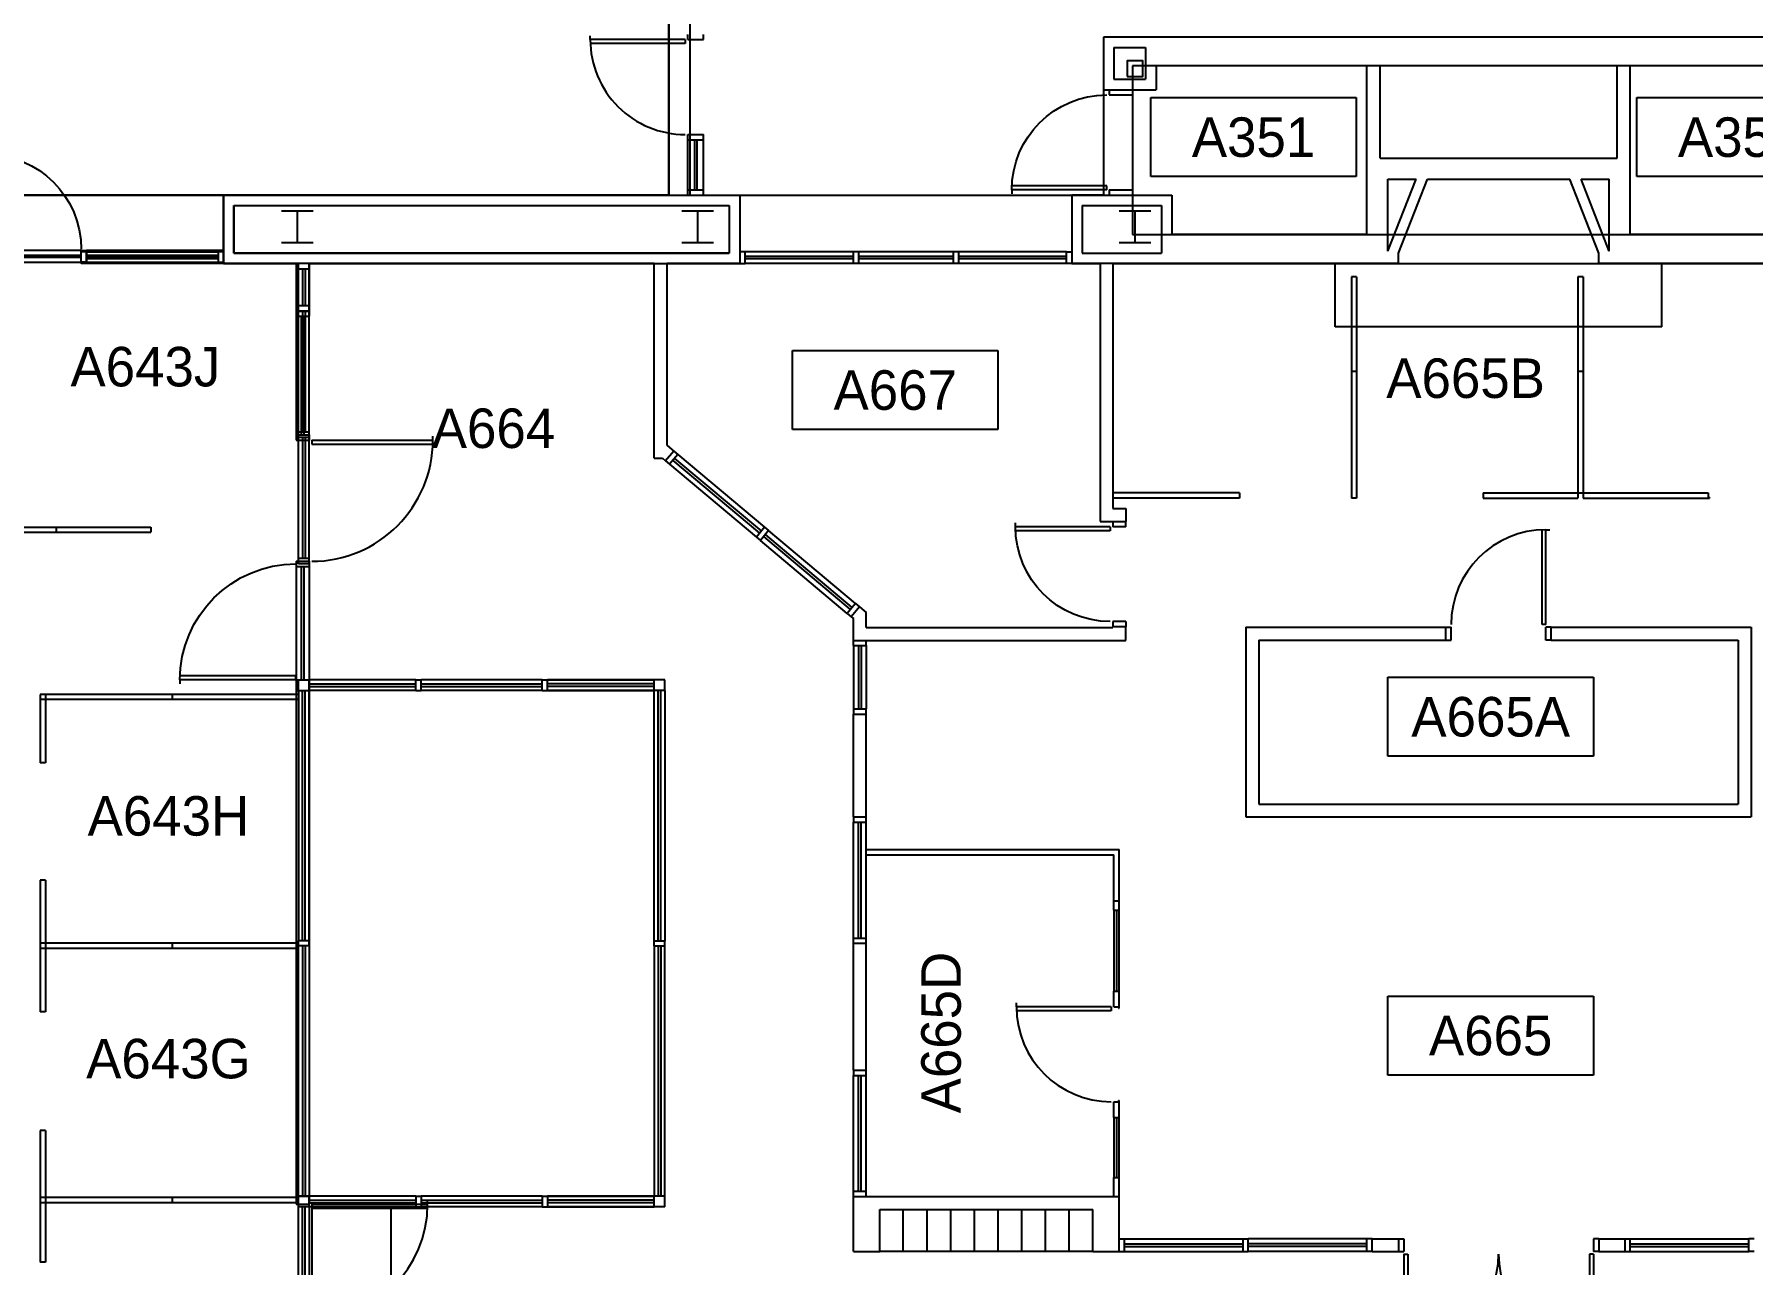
# Model space of a CAD drawing. Header units: inches. Extents: x -219 to 4035, y -10 to 4981.
# Drawn here: x 1392 to 2044, y 869 to 1335 of the extents above; entities that cross this region are included whole.
import ezdxf
from ezdxf.enums import TextEntityAlignment as Align

# ---------------------------------------------------------------- set-up
doc = ezdxf.new("R2010")
doc.units = ezdxf.units.IN
doc.header["$LTSCALE"] = 48
doc.header["$MEASUREMENT"] = 0
doc.layers.get('0').update_dxf_attribs({"color": 13, "linetype": 'CONTINUOUS'})
for name, color, linetype in [('F3-BLDG1', 7, 'CONTINUOUS'), ('F3-BLDG3', 161, 'CONTINUOUS'), ('F3-BLDG4', 2, 'CONTINUOUS'), ('F3-DOOR1', 3, 'CONTINUOUS'), ('F3-DOORJMB', 32, 'CONTINUOUS'), ('F3-RMNOS', 3, 'CONTINUOUS'), ('F3-STCOLUMN', 12, 'CONTINUOUS'), ('F3-WINDOW1', 1, 'CONTINUOUS'), ('F3-WINDOW2', 4, 'CONTINUOUS'), ('F4-BLDG3', 161, 'CONTINUOUS'), ('F5-BLDG3', 161, 'CONTINUOUS'), ('F6-BLDG1', 7, 'CONTINUOUS'), ('F6-BLDG3', 161, 'CONTINUOUS'), ('F6-BLDG4', 2, 'CONTINUOUS'), ('f6-casework1', 4, 'CONTINUOUS'), ('F6-DOOR1', 3, 'CONTINUOUS'), ('F6-DOORJMB', 32, 'CONTINUOUS'), ('F6-RMNOS', 3, 'CONTINUOUS'), ('F6-STCOLUMN', 12, 'CONTINUOUS'), ('F6-WINDOW1', 1, 'CONTINUOUS'), ('F6-WINDOW2', 4, 'CONTINUOUS')]:
    doc.layers.add(name, color=color, linetype=linetype)
doc.styles.add('ORIG-RMNOS', font='noting.shx')
doc.styles.add('RMNOS', font='noting.shx')

# ---------------------------------------------------------------- blocks, each defined once
blk = doc.blocks.new('ADR-36R')
for p, q in [((-1.5, 1), (-1.5, 36.97)), ((0, 1), (0, 37)), ((0, 37), (1.5, 37)), ((0, 1), (-1.5, 1))]:
    blk.add_line(p, q)
blk.add_arc((0, 1), 36, 90, 180)
blk = doc.blocks.new('ADR-44L')
for p, q in [((0, 45), (-1.5, 45)), ((0, 1), (0, 45)), ((1.5, 1), (1.5, 44.97)), ((0, 1), (1.5, 1))]:
    blk.add_line(p, q)
blk.add_arc((0, 1), 44, 0, 90)
blk = doc.blocks.new('ADR-46L')
for p, q in [((0, 47), (-1.5, 47)), ((0, 1), (0, 47)), ((1.5, 1), (1.5, 46.98)), ((0, 1), (1.5, 1))]:
    blk.add_line(p, q)
blk.add_arc((0, 1), 46, 0, 90)
blk = doc.blocks.new('ADR-36DL')
for p, q in [((0, 37), (-1.5, 37)), ((0, 1), (0, 37)), ((1.5, 1), (1.5, 36.97)), ((70.5, 1), (70.5, 36.97)), ((72, 1), (72, 37)), ((72, 37), (73.5, 37)), ((0, 1), (1.5, 1)), ((72, 1), (70.5, 1))]:
    blk.add_line(p, q)
for centre, start, end in [((0, 1), 0, 90), ((72, 1), 90, 180)]:
    blk.add_arc(centre, 36, start, end)
blk = doc.blocks.new('ADR-36L')
for p, q in [((0, 37), (-1.5, 37)), ((0, 1), (0, 37)), ((1.5, 1), (1.5, 36.97)), ((0, 1), (1.5, 1))]:
    blk.add_line(p, q)
blk.add_arc((0, 1), 36, 0, 90)
blk = doc.blocks.new('ADR-44R')
for p, q in [((-1.5, 1), (-1.5, 44.97)), ((0, 1), (0, 45)), ((0, 45), (1.5, 45)), ((0, 1), (-1.5, 1))]:
    blk.add_line(p, q)
blk.add_arc((0, 1), 44, 90, 180)
blk = doc.blocks.new('rmnos')
at = {"color": 11}
for p, q in [((-0.40625, 0.15625), (0.40625, 0.15625)), ((-0.40625, -0.15625), (-0.40625, 0.15625)), ((0.40625, 0.15625), (0.40625, -0.15625)), ((0.40625, -0.15625), (-0.40625, -0.15625))]:
    blk.add_line(p, q, dxfattribs=at)
at = {"color": 9, "style": 'ORIG-RMNOS'}
blk.add_attdef('ROOM', text='', height=0.15625, dxfattribs=at).set_placement((0, 0), align=Align.MIDDLE)
blk = doc.blocks.new('RMNOS-1')
at = {"color": 9, "style": 'RMNOS'}
blk.add_attdef('ROOM', text='', height=0.1562, dxfattribs=at).set_placement((0, 0), align=Align.MIDDLE)

msp = doc.modelspace()

# ---------------------------------------------------------------- linework, layer by layer
at = {"layer": 'F3-BLDG1'}
for p, q in [((2098, 1334.5), (1798, 1334.5)), ((1798, 1334.5), (1798, 1314.5)), ((1898, 1323.5), (1818, 1323.5)), ((1818, 1323.5), (1818, 1314.5)), ((1898, 1259.5), (1898, 1323.5)), ((1998, 1259.5), (1998, 1323.5)), ((2078, 1323.5), (1998, 1323.5)), ((1798, 1314.5), (1818, 1314.5)), ((1910, 1252.5), (1921, 1280.5)), ((1921, 1280.5), (1975, 1280.5)), ((1986, 1252.5), (1975, 1280.5)), ((1464, 1274.5), (1660, 1274.5)), ((1464, 1274.5), (1464, 1248.5)), ((1660, 1274.5), (1660, 1248.5)), ((1786, 1274.5), (1786, 1248.5)), ((1786, 1274.5), (1824, 1274.5)), ((1824, 1274.5), (1824, 1259.5)), ((1898, 1259.5), (1824, 1259.5)), ((2072, 1259.5), (1998, 1259.5)), ((1910, 1248.5), (1910, 1252.5)), ((1986, 1248.5), (1986, 1252.5)), ((1464, 1248.5), (1491.62, 1248.5)), ((1491.62, 1248.5), (1491.62, 1230.5)), ((1496.5, 1248.5), (1496.5, 1230.5)), ((1496.5, 1248.5), (1660, 1248.5)), ((1910, 1248.5), (1786, 1248.5)), ((2110, 1248.5), (1986, 1248.5)), ((1491.62, 1230.5), (1496.5, 1230.5)), ((1491.62, 1091.38), (1491.62, 894.5)), ((1491.62, 1086.5), (1496.5, 1086.5)), ((1496.5, 1086.5), (1496.5, 894.5)), ((1491.62, 894.5), (1496.5, 894.5))]:
    msp.add_line(p, q, dxfattribs=at)
at = {"layer": 'F3-BLDG3'}
for p, q in [((1802, 1330.5), (1814, 1330.5)), ((1802, 1330.5), (1802, 1318.5)), ((1814, 1330.5), (1814, 1318.5)), ((1802, 1318.5), (1814, 1318.5)), ((1903, 1288.5), (1903, 1323.5)), ((1993, 1323.5), (1903, 1323.5)), ((1993, 1288.5), (1993, 1323.5)), ((1903, 1288.5), (1993, 1288.5)), ((1906, 1280.5), (1916.7, 1280.5)), ((1906, 1253.26), (1906, 1280.5)), ((1906, 1253.26), (1916.7, 1280.5)), ((1990, 1253.26), (1979.3, 1280.5)), ((1979.3, 1280.5), (1990, 1280.5)), ((1990, 1253.26), (1990, 1280.5)), ((1468, 1270.5), (1656, 1270.5)), ((1468, 1270.5), (1468, 1252.5)), ((1656, 1270.5), (1656, 1252.5)), ((1790, 1270.5), (1820, 1270.5)), ((1790, 1270.5), (1790, 1252.5)), ((1820, 1270.5), (1820, 1252.5)), ((1468, 1252.5), (1656, 1252.5)), ((1790, 1252.5), (1820, 1252.5)), ((1886, 1224.5), (1886, 1248.5)), ((2010, 1224.5), (2010, 1248.5)), ((2010, 1224.5), (1886, 1224.5))]:
    msp.add_line(p, q, dxfattribs=at)
at = {"layer": 'F3-BLDG4'}
msp.add_line((1910, 1248.5), (1986, 1248.5), dxfattribs=at)
at = {"layer": 'F3-DOORJMB'}
for p, q in [((1800.25, 1314.5), (1800.25, 1312.5)), ((1800.25, 1312.5), (1809, 1312.5)), ((1809, 1314.5), (1809, 1312.5)), ((1800.25, 1276.5), (1809, 1276.5)), ((1800.25, 1276.5), (1800.25, 1274.5)), ((1809, 1276.5), (1809, 1274.5))]:
    msp.add_line(p, q, dxfattribs=at)
at = {"layer": 'F3-STCOLUMN'}
for p, q in [((1486, 1268.5), (1498, 1268.5)), ((1492, 1268.5), (1492, 1256.5)), ((1638, 1268.5), (1650, 1268.5)), ((1644, 1268.5), (1644, 1256.5)), ((1804, 1268.5), (1816, 1268.5)), ((1810, 1268.5), (1810, 1256.5)), ((1486, 1256.5), (1498, 1256.5)), ((1638, 1256.5), (1650, 1256.5)), ((1804, 1256.5), (1816, 1256.5))]:
    msp.add_line(p, q, dxfattribs=at)
msp.add_lwpolyline([(1807, 1319.5), (1813, 1319.5), (1813, 1325.5), (1807, 1325.5)], close=True, dxfattribs=at)
at = {"layer": 'F3-WINDOW1'}
for p, q in [((1640.25, 1276.5), (1640.25, 1295.5)), ((1642.75, 1295.5), (1642.75, 1276.5)), ((1643.75, 1295.5), (1643.75, 1276.5)), ((1646.25, 1276.5), (1646.25, 1295.5)), ((1412, 1253), (1462, 1253)), ((1462, 1251.25), (1412, 1251.25)), ((1462, 1250.25), (1412, 1250.25)), ((1462, 1248.5), (1412, 1248.5)), ((1491.62, 1228.5), (1491.62, 1183.5)), ((1493.56, 1228.5), (1493.56, 1183.5)), ((1494.56, 1228.5), (1494.56, 1183.5)), ((1496.5, 1183.5), (1496.5, 1228.5)), ((1491.62, 1133.5), (1491.62, 1091.38)), ((1493.56, 1133.5), (1493.56, 1090.5)), ((1494.56, 1133.5), (1494.56, 1090.5)), ((1496.5, 1133.5), (1496.5, 1090.5))]:
    msp.add_line(p, q, dxfattribs=at)
at = {"layer": 'F3-WINDOW2'}
for p, q in [((1640.25, 1333.5), (1640.25, 1335.5)), ((1640.25, 1333.5), (1646.25, 1333.5)), ((1646.25, 1333.5), (1646.25, 1335.5)), ((1640.25, 1297.5), (1646.25, 1297.5)), ((1640.25, 1295.5), (1640.25, 1297.5)), ((1640.25, 1295.5), (1646.25, 1295.5)), ((1646.25, 1295.5), (1646.25, 1297.5)), ((1640.25, 1274.5), (1640.25, 1276.5)), ((1640.25, 1276.5), (1646.25, 1276.5)), ((1646.25, 1274.5), (1646.25, 1276.5)), ((1410, 1248.5), (1410, 1253)), ((1412, 1253), (1410, 1253)), ((1412, 1248.5), (1412, 1253)), ((1464, 1253), (1462, 1253)), ((1462, 1253), (1462, 1248.5)), ((1412, 1248.5), (1410, 1248.5)), ((1464, 1248.5), (1462, 1248.5)), ((1491.62, 1230.5), (1491.62, 1228.5)), ((1491.62, 1228.5), (1496.5, 1228.5)), ((1496.5, 1230.5), (1496.5, 1228.5)), ((1491.62, 1183.5), (1496.5, 1183.5)), ((1491.62, 1183.5), (1491.62, 1181.5)), ((1491.62, 1181.5), (1496.5, 1181.5)), ((1496.5, 1183.5), (1496.5, 1181.5)), ((1491.62, 1135.5), (1496.5, 1135.5)), ((1491.62, 1135.5), (1491.62, 1133.5)), ((1496.5, 1135.5), (1496.5, 1133.5)), ((1491.62, 1133.5), (1496.5, 1133.5)), ((1491.62, 1090.5), (1496.5, 1090.5)), ((1496.5, 1090.5), (1496.5, 1086.5)), ((1491.62, 894.5), (1491.62, 891.5)), ((1496.5, 894.5), (1496.5, 891.5)), ((1491.62, 891.5), (1496.5, 891.5))]:
    msp.add_line(p, q, dxfattribs=at)
at = {"layer": 'F4-BLDG3'}
msp.add_lwpolyline([(1633, 2234.5), (1633, 1274.5), (936, 1274.5)], dxfattribs=at)
at = {"layer": 'F5-BLDG3'}
msp.add_lwpolyline([(936, 1274.5), (1633, 1274.5), (1633, 2234.5)], dxfattribs=at)
at = {"layer": 'F6-BLDG1'}
for p, q in [((1798, 1334.5), (1798, 1274.5)), ((2098, 1334.5), (1798, 1334.5)), ((1464, 1248.5), (1464, 1274.5)), ((1464, 1274.5), (1660, 1274.5)), ((1660, 1274.5), (1660, 1248.5)), ((1798, 1274.5), (1786, 1274.5)), ((1786, 1274.5), (1786, 1248.5)), ((1627.5, 1248.5), (1464, 1248.5)), ((1627.5, 1174.62), (1627.5, 1248.5)), ((1660, 1248.5), (1632.38, 1248.5)), ((1632.38, 1179.5), (1632.38, 1248.5)), ((1786, 1248.5), (1796.75, 1248.5)), ((1796.75, 1248.5), (1796.75, 1150.62)), ((1801.62, 1248.5), (1801.62, 1155.5)), ((1801.62, 1248.5), (2094.37, 1248.5)), ((1627.5, 1174.62), (1630.6, 1174.62)), ((1630.6, 1174.62), (1631.82, 1173.61)), ((1634.95, 1177.34), (1631.82, 1173.61)), ((1632.38, 1179.5), (1634.95, 1177.34)), ((1942.12, 1161.5), (1942.12, 1159.5)), ((1801.62, 1155.5), (1806.5, 1155.5)), ((1806.5, 1155.5), (1806.5, 1150.62)), ((1796.75, 1150.62), (1806.5, 1150.62)), ((1705.43, 1118.2), (1702.29, 1114.47)), ((1705.43, 1118.2), (1708, 1116.04)), ((1708, 1110.37), (1708, 1116.04)), ((1702.29, 1114.47), (1703.12, 1113.77)), ((1703.12, 1105.5), (1703.12, 1113.77)), ((1708, 1110.37), (1801.62, 1110.37)), ((1806.5, 1110.62), (1801.62, 1110.62)), ((1801.62, 1110.37), (1801.62, 1110.62)), ((1806.5, 1105.5), (1806.5, 1110.62)), ((1852.12, 1110.5), (1928, 1110.5)), ((1852.12, 1110.5), (1852.12, 1038.5)), ((1928, 1105.62), (1928, 1110.5)), ((1968, 1105.62), (1968, 1110.5)), ((1968, 1110.5), (2043.87, 1110.5)), ((2043.87, 1110.5), (2043.87, 1038.5)), ((1703.12, 1105.5), (1806.5, 1105.5)), ((1857, 1105.62), (1928, 1105.62)), ((1857, 1105.62), (1857, 1043.38)), ((1968, 1105.62), (2039, 1105.62)), ((2039, 1105.62), (2039, 1043.38)), ((1703.12, 1038.5), (1703.12, 1077.5)), ((1703.12, 1077.5), (1708, 1077.5)), ((1708, 1038.5), (1708, 1077.5)), ((1852.12, 1038.5), (2043.87, 1038.5)), ((1857, 1043.38), (2039, 1043.38)), ((1703.12, 942.37), (1703.12, 990.5)), ((1703.12, 990.5), (1708, 990.5)), ((1708, 942.37), (1708, 990.5)), ((1703.12, 942.37), (1708, 942.37)), ((1703.12, 894.37), (1804, 894.37)), ((1703.12, 873.5), (1703.12, 894.37)), ((1804, 873.5), (1804, 894.37)), ((1713.12, 889.5), (1794, 889.5)), ((1713.12, 873.5), (1713.12, 889.5)), ((1794, 873.5), (1794, 889.5)), ((1900, 873.5), (1900, 878.38)), ((1900, 878.38), (1910, 878.38)), ((1910, 878.38), (1910, 873.5)), ((1986, 878.38), (1986, 873.5)), ((1986, 878.38), (1996, 878.38)), ((1996, 873.5), (1996, 878.38)), ((1703.12, 873.5), (1713.12, 873.5)), ((1794, 873.5), (1804, 873.5)), ((1900, 873.5), (1910, 873.5)), ((1986, 873.5), (1996, 873.5))]:
    msp.add_line(p, q, dxfattribs=at)
at = {"layer": 'F6-BLDG3'}
for p, q in [((1633, 2234.5), (1633, 1274.5)), ((1641, 2234.5), (1641, 1274.5)), ((2087, 1323.5), (1809, 1323.5)), ((1809, 1323.5), (1809, 1259.5)), ((1468, 1252.5), (1468, 1270.5)), ((1468, 1270.5), (1656, 1270.5)), ((1656, 1270.5), (1656, 1252.5)), ((1809, 1259.5), (2087, 1259.5)), ((1656, 1252.5), (1468, 1252.5)), ((1892.12, 1243.5), (1892.12, 1159.5)), ((1894.12, 1243.5), (1892.12, 1243.5)), ((1894.12, 1243.5), (1894.12, 1159.5)), ((1978.12, 1243.5), (1978.12, 1159.5)), ((1980.12, 1243.5), (1978.12, 1243.5)), ((1980.12, 1243.5), (1980.12, 1159.5)), ((1894.12, 1207.5), (1892.12, 1207.5)), ((1980.12, 1207.5), (1978.12, 1207.5)), ((1849.62, 1161.5), (1801.62, 1161.5)), ((1849.62, 1161.5), (1849.62, 1159.5)), ((1942.12, 1161.5), (2027.62, 1161.5)), ((2027.62, 1161.5), (2027.62, 1159.75)), ((1849.62, 1159.5), (1801.62, 1159.5)), ((1894.12, 1159.5), (1892.12, 1159.5)), ((1942.12, 1159.5), (1978.12, 1159.5)), ((1980.12, 1159.5), (2028.12, 1159.5)), ((2028.12, 1159.75), (2027.62, 1159.75)), ((2028.12, 1159.75), (2028.12, 1159.5)), ((1370.5, 1148.5), (1436.5, 1148.5)), ((1400.5, 1148.5), (1400.5, 1146.5)), ((1436.5, 1148.5), (1436.5, 1146.5)), ((1370.5, 1146.5), (1436.5, 1146.5)), ((1394.5, 1085), (1394.5, 1059)), ((1492.5, 1085), (1394.5, 1085)), ((1492.5, 1083), (1394.5, 1083)), ((1396.5, 1085), (1396.5, 1059)), ((1444.5, 1085), (1444.5, 1083)), ((1396.5, 1059), (1394.5, 1059)), ((1703.12, 1038.5), (1708, 1038.5)), ((1708, 1026.12), (1804, 1026.12)), ((1708, 1024.12), (1802, 1024.12)), ((1802, 1003.12), (1802, 1024.12)), ((1804, 1003.12), (1804, 1026.12)), ((1396.5, 1014.5), (1394.5, 1014.5)), ((1394.5, 1014.5), (1394.5, 964.5)), ((1396.5, 1014.5), (1396.5, 964.5)), ((1802, 1006.62), (1804, 1006.62)), ((1802, 1003.12), (1804, 1003.12)), ((1492.5, 990.5), (1394.5, 990.5)), ((1492.5, 988.5), (1394.5, 988.5)), ((1444.5, 990.5), (1444.5, 988.5)), ((1802, 972.37), (1804, 972.37)), ((1802, 966.37), (1802, 972.37)), ((1804, 965.87), (1804, 972.37)), ((1802, 966.37), (1803.75, 966.37)), ((1803.75, 966.37), (1803.75, 965.87)), ((1803.75, 965.87), (1804, 965.87)), ((1396.5, 964.5), (1394.5, 964.5)), ((1802, 924.37), (1802, 930.37)), ((1802, 930.37), (1803.75, 930.37)), ((1803.75, 930.87), (1804, 930.87)), ((1803.75, 930.87), (1803.75, 930.37)), ((1804, 924.37), (1804, 930.87)), ((1802, 924.37), (1804, 924.37)), ((1396.5, 919.5), (1394.5, 919.5)), ((1394.5, 919.5), (1394.5, 869.5)), ((1396.5, 919.5), (1396.5, 869.5)), ((1802, 901.62), (1804, 901.62)), ((1802, 894.37), (1802, 901.62)), ((1804, 894.37), (1804, 901.62)), ((1492.5, 894), (1394.5, 894)), ((1444.5, 894), (1444.5, 892)), ((1492.5, 892), (1394.5, 892)), ((1396.5, 869.5), (1394.5, 869.5))]:
    msp.add_line(p, q, dxfattribs=at)
at = {"layer": 'F6-BLDG4'}
for p, q in [((1464, 1274.5), (1320, 1274.5)), ((1660, 1274.5), (1786, 1274.5)), ((1722.06, 873.5), (1722.06, 889.5)), ((1731.06, 873.5), (1731.06, 889.5)), ((1740.06, 873.5), (1740.06, 889.5)), ((1749.06, 873.5), (1749.06, 889.5)), ((1758.06, 873.5), (1758.06, 889.5)), ((1767.06, 873.5), (1767.06, 889.5)), ((1776.06, 873.5), (1776.06, 889.5)), ((1785.06, 873.5), (1785.06, 889.5)), ((1794, 873.5), (1713.12, 873.5))]:
    msp.add_line(p, q, dxfattribs=at)
at = {"layer": 'f6-casework1'}
for p, q in [((1497.5, 890.5), (1497.5, 706.5)), ((1497.5, 890.5), (1527.5, 890.5)), ((1527.5, 890.5), (1527.5, 706.5))]:
    msp.add_line(p, q, dxfattribs=at)
at = {"layer": 'F6-DOORJMB'}
for p, q in [((1928, 1110.5), (1930, 1110.5)), ((1930, 1105.62), (1930, 1110.5)), ((1966, 1105.62), (1966, 1110.5)), ((1968, 1110.5), (1966, 1110.5)), ((1928, 1105.62), (1930, 1105.62)), ((1968, 1105.62), (1966, 1105.62)), ((1910, 878.38), (1912, 878.38)), ((1912, 878.38), (1912, 873.5)), ((1984, 878.38), (1984, 873.5)), ((1986, 878.38), (1984, 878.38)), ((1910, 873.5), (1912, 873.5)), ((1986, 873.5), (1984, 873.5))]:
    msp.add_line(p, q, dxfattribs=at)
at = {"layer": 'F6-STCOLUMN'}
for p, q in [((1486, 1268.5), (1498, 1268.5)), ((1492, 1268.5), (1492, 1256.5)), ((1638, 1268.5), (1650, 1268.5)), ((1644, 1268.5), (1644, 1256.5)), ((1804, 1268.5), (1816, 1268.5)), ((1810, 1268.5), (1810, 1256.5)), ((1486, 1256.5), (1498, 1256.5)), ((1638, 1256.5), (1650, 1256.5)), ((1804, 1256.5), (1816, 1256.5))]:
    msp.add_line(p, q, dxfattribs=at)
msp.add_lwpolyline([(1807, 1319.5), (1813, 1319.5), (1813, 1325.5), (1807, 1325.5)], close=True, dxfattribs=at)
at = {"layer": 'F6-WINDOW1'}
for p, q in [((1410, 1253.5), (1374, 1253.5)), ((1462, 1253.5), (1412, 1253.5)), ((1703, 1253), (1662, 1253)), ((1741, 1253), (1705, 1253)), ((1784, 1253), (1743, 1253)), ((1374, 1251.75), (1410, 1251.75)), ((1410, 1250.75), (1374, 1250.75)), ((1374, 1249), (1410, 1249)), ((1412, 1251.75), (1462, 1251.75)), ((1462, 1250.75), (1412, 1250.75)), ((1412, 1249), (1462, 1249)), ((1492.5, 1232.5), (1492.5, 1246.5)), ((1494, 1246.5), (1494, 1232.5)), ((1495, 1246.5), (1495, 1232.5)), ((1496.5, 1232.5), (1496.5, 1246.5)), ((1703, 1251.25), (1662, 1251.25)), ((1703, 1250.25), (1662, 1250.25)), ((1703, 1248.5), (1662, 1248.5)), ((1741, 1251.25), (1705, 1251.25)), ((1741, 1250.25), (1705, 1250.25)), ((1741, 1248.5), (1705, 1248.5)), ((1784, 1251.25), (1743, 1251.25)), ((1784, 1250.25), (1743, 1250.25)), ((1784, 1248.5), (1743, 1248.5)), ((1492.5, 1184.5), (1492.5, 1230.5)), ((1494, 1230.5), (1494, 1184.5)), ((1495, 1230.5), (1495, 1184.5)), ((1496.5, 1184.5), (1496.5, 1230.5)), ((1492.5, 1136.5), (1492.5, 1182.5)), ((1494, 1182.5), (1494, 1136.5)), ((1495, 1182.5), (1495, 1136.5)), ((1496.5, 1136.5), (1496.5, 1182.5)), ((1635.24, 1174.57), (1668.18, 1146.93)), ((1636.48, 1176.05), (1669.42, 1148.41)), ((1633.35, 1172.32), (1666.29, 1144.68)), ((1634.59, 1173.8), (1667.53, 1146.16)), ((1700.76, 1115.75), (1667.82, 1143.39)), ((1702.01, 1117.24), (1669.07, 1144.88)), ((1702.65, 1118), (1669.71, 1145.64)), ((1703.89, 1119.49), (1670.95, 1147.13)), ((1703.12, 1103.5), (1703.12, 1079.5)), ((1705.06, 1103.5), (1705.06, 1079.5)), ((1706.06, 1103.5), (1706.06, 1079.5)), ((1708, 1103.5), (1708, 1079.5)), ((1537, 1090.5), (1496.5, 1090.5)), ((1585, 1090.5), (1539, 1090.5)), ((1627.5, 1090.5), (1587, 1090.5)), ((1587, 1090.5), (1627.5, 1090.5)), ((1492.5, 1086.5), (1492.5, 991.5)), ((1494, 991.5), (1494, 1086.5)), ((1495, 991.5), (1495, 1086.5)), ((1496.5, 1089), (1537, 1089)), ((1496.5, 1088), (1537, 1088)), ((1496.5, 991.5), (1496.5, 1086.5)), ((1537, 1086.5), (1496.5, 1086.5)), ((1539, 1089), (1585, 1089)), ((1539, 1088), (1585, 1088)), ((1585, 1086.5), (1539, 1086.5)), ((1627.5, 1089), (1587, 1089)), ((1627.5, 1088), (1587, 1088)), ((1627.5, 1086.5), (1587, 1086.5)), ((1587, 1086.5), (1627.5, 1086.5)), ((1627.5, 991.5), (1627.5, 1086.5)), ((1629, 991.5), (1629, 1086.5)), ((1630, 991.5), (1630, 1086.5)), ((1631.5, 1086.5), (1631.5, 991.5)), ((1703.12, 992.5), (1703.12, 1036.5)), ((1705.06, 992.5), (1705.06, 1036.5)), ((1706.06, 992.5), (1706.06, 1036.5)), ((1708, 992.5), (1708, 1036.5)), ((1802, 1003.12), (1802, 972.37)), ((1803, 1003.12), (1803, 972.37)), ((1804, 972.37), (1804, 1003.12)), ((1492.5, 894.5), (1492.5, 989.5)), ((1494, 989.5), (1494, 894.5)), ((1495, 989.5), (1495, 894.5)), ((1496.5, 989.5), (1496.5, 894.5)), ((1627.5, 989.5), (1627.5, 894.5)), ((1629, 989.5), (1629, 894.5)), ((1630, 989.5), (1630, 894.5)), ((1631.5, 894.5), (1631.5, 989.5)), ((1703.12, 896.37), (1703.12, 940.37)), ((1705.06, 896.37), (1705.06, 940.37)), ((1706.06, 896.37), (1706.06, 940.37)), ((1708, 896.37), (1708, 940.37)), ((1802, 924.37), (1802, 901.62)), ((1803, 924.37), (1803, 901.62)), ((1804, 901.62), (1804, 924.37)), ((1537, 894.5), (1496.5, 894.5)), ((1585, 894.5), (1539, 894.5)), ((1627.5, 894.5), (1587, 894.5)), ((1587, 894.5), (1627.5, 894.5)), ((1492.5, 799.5), (1492.5, 890.5)), ((1494, 799.5), (1494, 890.5)), ((1495, 799.5), (1495, 890.5)), ((1496.5, 893), (1537, 893)), ((1496.5, 892), (1537, 892)), ((1537, 890.5), (1496.5, 890.5)), ((1496.5, 890.5), (1496.5, 799.5)), ((1539, 893), (1585, 893)), ((1539, 892), (1585, 892)), ((1585, 890.5), (1539, 890.5)), ((1627.5, 893), (1587, 893)), ((1627.5, 892), (1587, 892)), ((1627.5, 890.5), (1587, 890.5)), ((1587, 890.5), (1627.5, 890.5)), ((1806, 878.38), (1851, 878.38)), ((1806, 876.44), (1851, 876.44)), ((1806, 875.44), (1851, 875.44)), ((1898, 878.38), (1853, 878.38)), ((1898, 876.44), (1853, 876.44)), ((1898, 875.44), (1853, 875.44)), ((1998, 878.38), (2043, 878.38)), ((1998, 876.44), (2043, 876.44)), ((1998, 875.44), (2043, 875.44)), ((1806, 873.5), (1851, 873.5)), ((1898, 873.5), (1853, 873.5)), ((1998, 873.5), (2043, 873.5))]:
    msp.add_line(p, q, dxfattribs=at)
at = {"layer": 'F6-WINDOW2'}
for p, q in [((1410, 1249), (1410, 1253.5)), ((1410, 1253.5), (1412, 1253.5)), ((1412, 1253.5), (1412, 1249)), ((1464, 1253.5), (1462, 1253.5)), ((1462, 1253.5), (1462, 1249)), ((1662, 1253), (1660, 1253)), ((1662, 1248.5), (1662, 1253)), ((1703, 1253), (1703, 1248.5)), ((1705, 1253), (1703, 1253)), ((1705, 1253), (1705, 1248.5)), ((1741, 1253), (1741, 1248.5)), ((1743, 1253), (1741, 1253)), ((1743, 1253), (1743, 1248.5)), ((1784, 1248.5), (1784, 1253)), ((1784, 1253), (1786, 1253)), ((1412, 1249), (1410, 1249)), ((1462, 1249), (1464, 1249)), ((1492.5, 1246.5), (1492.5, 1248.5)), ((1496.5, 1246.5), (1496.5, 1248.5)), ((1660, 1248.5), (1662, 1248.5)), ((1705, 1248.5), (1703, 1248.5)), ((1743, 1248.5), (1741, 1248.5)), ((1786, 1248.5), (1784, 1248.5)), ((1496.5, 1232.5), (1492.5, 1232.5)), ((1492.5, 1230.5), (1492.5, 1232.5)), ((1496.5, 1230.5), (1492.5, 1230.5)), ((1496.5, 1230.5), (1496.5, 1232.5)), ((1496.5, 1184.5), (1492.5, 1184.5)), ((1492.5, 1182.5), (1492.5, 1184.5)), ((1496.5, 1182.5), (1492.5, 1182.5)), ((1496.5, 1182.5), (1496.5, 1184.5)), ((1636.48, 1176.05), (1633.35, 1172.32)), ((1634.95, 1177.34), (1636.48, 1176.05)), ((1631.82, 1173.61), (1633.35, 1172.32)), ((1669.42, 1148.41), (1666.29, 1144.68)), ((1669.42, 1148.41), (1670.95, 1147.13)), ((1801.62, 1150.62), (1801.62, 1148.62)), ((1806.5, 1148.62), (1801.62, 1148.62)), ((1806.5, 1148.62), (1806.5, 1150.62)), ((1666.29, 1144.68), (1667.82, 1143.39)), ((1670.95, 1147.13), (1667.82, 1143.39)), ((1496.5, 1136.5), (1492.5, 1136.5)), ((1492.5, 1134.5), (1492.5, 1136.5)), ((1496.5, 1134.5), (1496.5, 1136.5)), ((1496.5, 1134.5), (1492.5, 1134.5)), ((1703.89, 1119.49), (1700.76, 1115.75)), ((1700.76, 1115.75), (1702.29, 1114.47)), ((1703.89, 1119.49), (1705.43, 1118.2)), ((1806.5, 1112.62), (1801.62, 1112.62)), ((1801.62, 1112.62), (1801.62, 1110.62)), ((1806.5, 1112.62), (1806.5, 1110.62)), ((1703.12, 1103.5), (1703.12, 1105.5)), ((1703.12, 1103.5), (1708, 1103.5)), ((1708, 1103.5), (1708, 1105.5)), ((1492.5, 1090.5), (1496.5, 1090.5)), ((1492.5, 1086.5), (1492.5, 1090.5)), ((1496.5, 1086.5), (1496.5, 1090.5)), ((1537, 1086.5), (1537, 1090.5)), ((1537, 1090.5), (1539, 1090.5)), ((1539, 1086.5), (1539, 1090.5)), ((1585, 1086.5), (1585, 1090.5)), ((1585, 1090.5), (1587, 1090.5)), ((1587, 1086.5), (1587, 1090.5)), ((1631.5, 1090.5), (1627.5, 1090.5)), ((1627.5, 1086.5), (1627.5, 1090.5)), ((1631.5, 1086.5), (1631.5, 1090.5)), ((1492.5, 1086.5), (1496.5, 1086.5)), ((1537, 1086.5), (1539, 1086.5)), ((1585, 1086.5), (1587, 1086.5)), ((1631.5, 1086.5), (1627.5, 1086.5)), ((1703.12, 1079.5), (1708, 1079.5)), ((1703.12, 1079.5), (1703.12, 1077.5)), ((1708, 1077.5), (1708, 1079.5)), ((1703.12, 1038.5), (1703.12, 1036.5)), ((1708, 1036.5), (1708, 1038.5)), ((1703.12, 1036.5), (1708, 1036.5)), ((1496.5, 991.5), (1492.5, 991.5)), ((1492.5, 989.5), (1492.5, 991.5)), ((1496.5, 989.5), (1496.5, 991.5)), ((1627.5, 991.5), (1631.5, 991.5)), ((1627.5, 989.5), (1627.5, 991.5)), ((1631.5, 989.5), (1631.5, 991.5)), ((1703.12, 992.5), (1708, 992.5)), ((1703.12, 990.5), (1703.12, 992.5)), ((1708, 990.5), (1708, 992.5)), ((1496.5, 989.5), (1492.5, 989.5)), ((1627.5, 989.5), (1631.5, 989.5)), ((1703.12, 942.37), (1703.12, 940.37)), ((1703.12, 940.37), (1708, 940.37)), ((1708, 940.37), (1708, 942.37)), ((1492.5, 890.5), (1492.5, 894.5)), ((1496.5, 894.5), (1492.5, 894.5)), ((1496.5, 890.5), (1496.5, 894.5)), ((1537, 894.5), (1537, 890.5)), ((1537, 894.5), (1539, 894.5)), ((1539, 894.5), (1539, 890.5)), ((1585, 894.5), (1585, 890.5)), ((1585, 894.5), (1587, 894.5)), ((1587, 894.5), (1587, 890.5)), ((1627.5, 890.5), (1627.5, 894.5)), ((1631.5, 894.5), (1627.5, 894.5)), ((1631.5, 890.5), (1631.5, 894.5)), ((1703.12, 896.37), (1708, 896.37)), ((1703.12, 894.37), (1703.12, 896.37)), ((1708, 894.37), (1708, 896.37)), ((1496.5, 890.5), (1492.5, 890.5)), ((1537, 890.5), (1539, 890.5)), ((1585, 890.5), (1587, 890.5)), ((1631.5, 890.5), (1627.5, 890.5)), ((1804, 878.38), (1806, 878.38)), ((1806, 873.5), (1806, 878.38)), ((1851, 873.5), (1851, 878.38)), ((1851, 878.38), (1853, 878.38)), ((1853, 873.5), (1853, 878.38)), ((1898, 873.5), (1898, 878.38)), ((1900, 878.38), (1898, 878.38)), ((1996, 878.38), (1998, 878.38)), ((1998, 873.5), (1998, 878.38)), ((2043, 873.5), (2043, 878.38)), ((2045, 878.38), (2043, 878.38)), ((1804, 873.5), (1806, 873.5)), ((1851, 873.5), (1853, 873.5)), ((1900, 873.5), (1898, 873.5)), ((1996, 873.5), (1998, 873.5)), ((2045, 873.5), (2043, 873.5))]:
    msp.add_line(p, q, dxfattribs=at)
msp.add_lwpolyline([(1492.5, 1246.5), (1496.5, 1246.5)], dxfattribs=at)

# ---------------------------------------------------------------- block references
at = {"layer": 'F3-DOOR1'}
for name, p, rotation in [('ADR-36R', (1640.25, 1333.5), 89.99999999999999), ('ADR-46L', (1496.5, 1181.5), 270), ('ADR-44L', (1496.5, 891.5), 270)]:
    msp.add_blockref(name, p, dxfattribs=dict(at, rotation=rotation))
at = {"layer": 'F3-DOOR1', "xscale": -1, "rotation": 89.99999999999999}
msp.add_blockref('ADR-36R', (1800.25, 1276.5), dxfattribs=at)
at = {"layer": 'F3-DOOR1', "xscale": -1}
msp.add_blockref('ADR-36R', (1374, 1253), dxfattribs=at)
at = {"layer": 'F3-RMNOS'}
ref = msp.add_blockref('rmnos', (1855, 1296.5), dxfattribs=dict(at, xscale=96, yscale=96, zscale=96))
ref.add_attrib('ROOM', 'A351', dxfattribs={"layer": '0', "color": 9, "height": 15, "style": 'ORIG-RMNOS'}).set_placement((1855, 1296.5), align=Align.MIDDLE)
ref = msp.add_blockref('rmnos', (2039.5, 1296.5), dxfattribs=dict(at, xscale=96, yscale=96, zscale=96))
ref.add_attrib('ROOM', 'A353', dxfattribs={"layer": '0', "color": 9, "height": 15, "style": 'ORIG-RMNOS'}).set_placement((2039.5, 1296.5), align=Align.MIDDLE)
at = {"layer": 'F6-DOOR1', "xscale": -1, "rotation": 89.99999999999999}
for name, p in [('ADR-36L', (1801.62, 1148.62)), ('ADR-44R', (1492.5, 1090.5))]:
    msp.add_blockref(name, p, dxfattribs=at)
at = {"layer": 'F6-DOOR1'}
msp.add_blockref('ADR-36R', (1966, 1110.5), dxfattribs=at)
for name, p, rotation in [('ADR-36R', (1802, 966.37), 90), ('ADR-36DL', (1984, 873.5), 180)]:
    msp.add_blockref(name, p, dxfattribs=dict(at, rotation=rotation))
at = {"layer": 'F6-RMNOS'}
ref = msp.add_blockref('RMNOS-1', (1434.38, 1209.38), dxfattribs=dict(at, xscale=96, yscale=96, zscale=96))
ref.add_attrib('ROOM', 'A643J', dxfattribs={"layer": '0', "color": 9, "height": 15, "style": 'RMNOS'}).set_placement((1434.38, 1209.38), align=Align.MIDDLE)
ref = msp.add_blockref('rmnos', (1719, 1200.5), dxfattribs=dict(at, xscale=96, yscale=96, zscale=96))
ref.add_attrib('ROOM', 'A667', dxfattribs={"layer": '0', "color": 9, "height": 15, "style": 'ORIG-RMNOS'}).set_placement((1719, 1200.5), align=Align.MIDDLE)
ref = msp.add_blockref('RMNOS-1', (1935.5, 1205), dxfattribs=dict(at, xscale=96, yscale=96, zscale=96))
ref.add_attrib('ROOM', 'A665B', dxfattribs={"layer": '0', "color": 9, "height": 15, "style": 'RMNOS'}).set_placement((1935.5, 1205), align=Align.MIDDLE)
ref = msp.add_blockref('RMNOS-1', (1566.5, 1186), dxfattribs=dict(at, xscale=96, yscale=96, zscale=96))
ref.add_attrib('ROOM', 'A664', dxfattribs={"layer": '0', "color": 9, "height": 15, "style": 'RMNOS'}).set_placement((1566.5, 1186), align=Align.MIDDLE)
ref = msp.add_blockref('rmnos', (1945, 1076.5), dxfattribs=dict(at, xscale=96, yscale=96, zscale=96))
ref.add_attrib('ROOM', 'A665A', dxfattribs={"layer": '0', "color": 9, "height": 15, "style": 'ORIG-RMNOS'}).set_placement((1945, 1076.5), align=Align.MIDDLE)
ref = msp.add_blockref('RMNOS-1', (1443.12, 1038.88), dxfattribs=dict(at, xscale=96, yscale=96, zscale=96))
ref.add_attrib('ROOM', 'A643H', dxfattribs={"layer": '0', "color": 9, "height": 15, "style": 'RMNOS'}).set_placement((1443.12, 1038.88), align=Align.MIDDLE)
ref = msp.add_blockref('RMNOS-1', (1736.38, 956.62), dxfattribs=dict(at, xscale=96, yscale=96, zscale=96, rotation=90))
ref.add_attrib('ROOM', 'A665D', dxfattribs={"layer": '0', "color": 9, "height": 15, "rotation": 90, "style": 'RMNOS'}).set_placement((1736.38, 956.62), align=Align.MIDDLE)
ref = msp.add_blockref('rmnos', (1945, 955.5), dxfattribs=dict(at, xscale=96, yscale=96, zscale=96))
ref.add_attrib('ROOM', 'A665', dxfattribs={"layer": '0', "color": 9, "height": 15, "style": 'ORIG-RMNOS'}).set_placement((1945, 955.5), align=Align.MIDDLE)
ref = msp.add_blockref('RMNOS-1', (1443.12, 946.75), dxfattribs=dict(at, xscale=96, yscale=96, zscale=96))
ref.add_attrib('ROOM', 'A643G', dxfattribs={"layer": '0', "color": 9, "height": 15, "style": 'RMNOS'}).set_placement((1443.12, 946.75), align=Align.MIDDLE)

doc.saveas('drawing.dxf')
